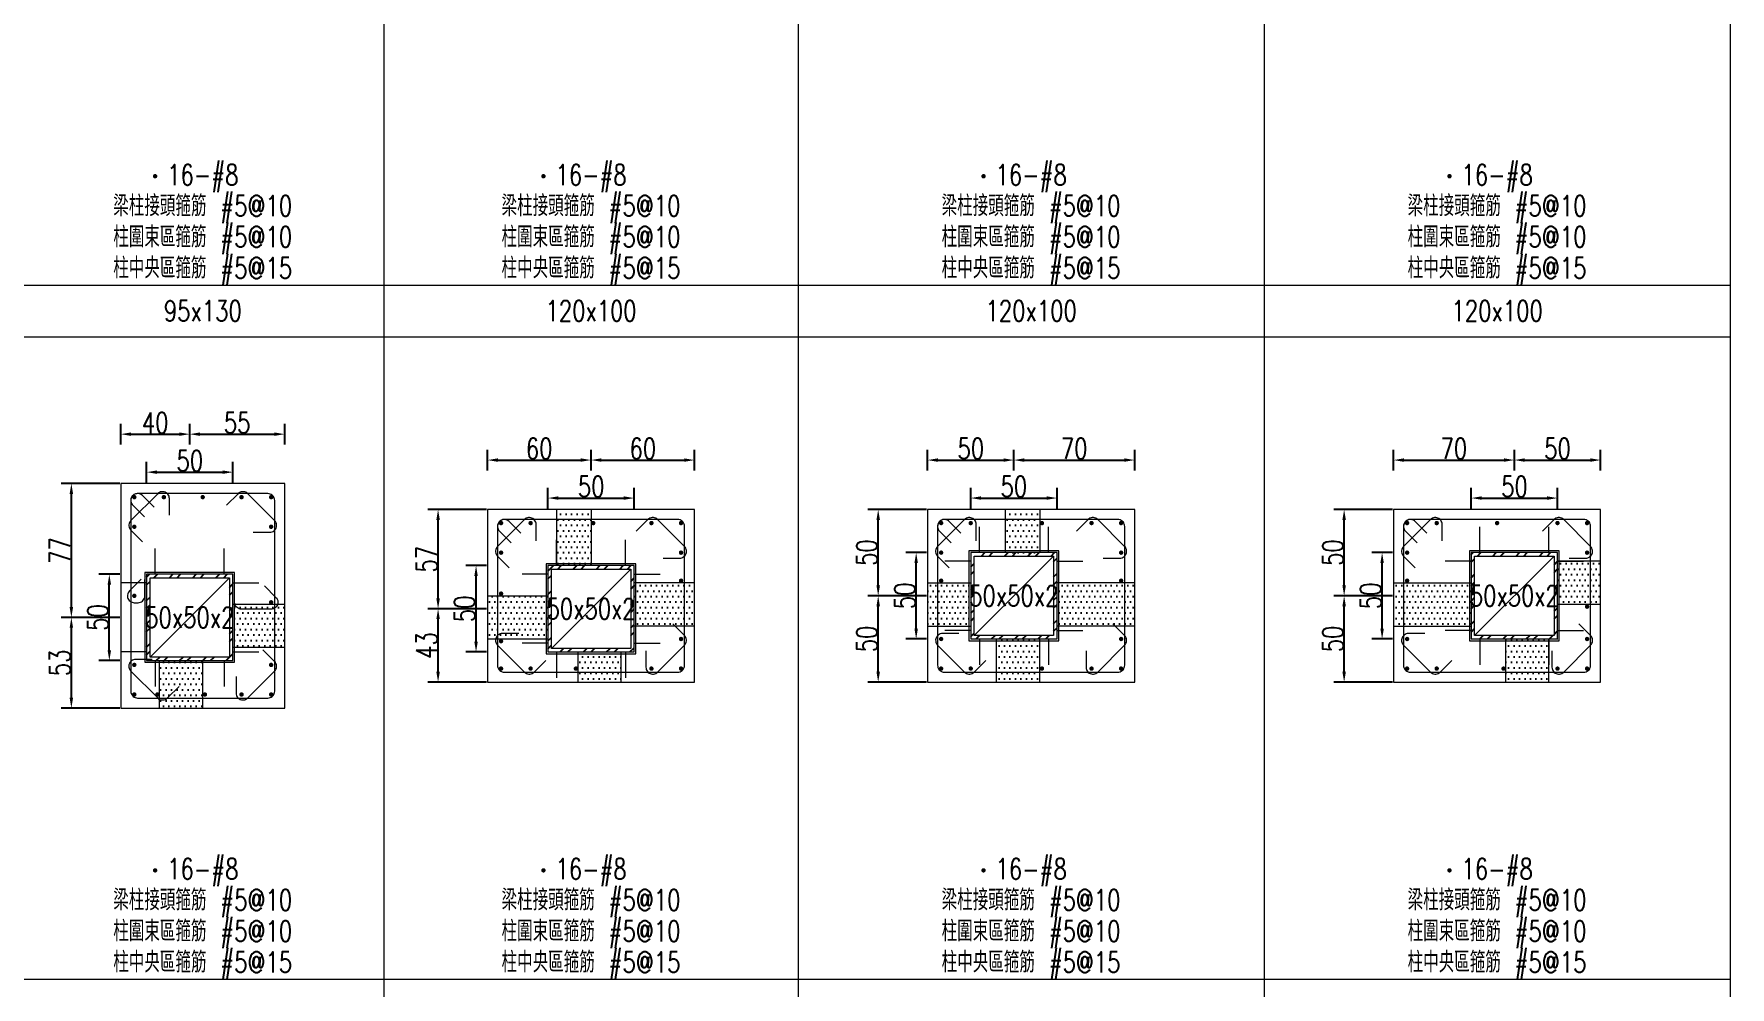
# Model space of a CAD drawing. Header units: millimetres. Extents: x 0 to 3905, y 0 to 8880.
# Drawn here: x 2922 to 3905, y 4447 to 4999 of the extents above; entities that cross this region are included whole.
import ezdxf
from ezdxf.enums import TextEntityAlignment as Align

# ---------------------------------------------------------------- set-up
doc = ezdxf.new("R2010")
doc.units = ezdxf.units.MM
doc.layers.get('DEFPOINTS').update_dxf_attribs({"color": 3})
for name, color, linetype in [('Hatch線', 6, 'Continuous'), ('TC-鋼粱', 132, 'Continuous'), ('主筋斷面', 2, 'Continuous'), ('文字-主筋根數', 7, 'Continuous'), ('文字-剪力筋 中央區', 7, 'Continuous'), ('文字-剪力筋-BC', 7, 'Continuous'), ('文字-剪力筋-圍束區', 7, 'Continuous'), ('文字-斷面尺寸', 7, 'Continuous'), ('文字-輔助字', 7, 'Continuous'), ('柱斷面線', 4, 'Continuous'), ('標註字', 4, 'Continuous'), ('箍筋線', 1, 'Continuous'), ('網格線', 7, 'Continuous'), ('鋼柱', 11, 'Continuous')]:
    doc.layers.add(name, color=color, linetype=linetype)
doc.styles.add('note', font='txt.shx', dxfattribs={"width": 0.75, "height": 12})
doc.styles.add('txt', font='txt.shx', dxfattribs={"height": 0.2, "bigfont": 'chineset.shx'})
doc.dimstyles.new('RCAD_DIM', dxfattribs={"dimtxt": 12, "dimasz": 6, "dimexe": 6, "dimexo": 0.625, "dimtad": 1, "dimdec": 0, "dimdsep": 46, "dimtxsty": 'note', "dimcen": 2.5, "dimclrd": 256, "dimclre": 256, "dimclrt": 256, "dimadec": 0, "dimazin": 0, "dimtfac": 1, "dimtmove": 0, "dimatfit": 3, "dimfxl": 0, "dimtolj": 1, "dimarcsym": 0})

# ---------------------------------------------------------------- blocks, each defined once
blk = doc.blocks.new('*D1668')
at = {"layer": 'DEFPOINTS', "color": 0}
for p in [(2987.5, 4739), (3037.5, 4745.62), (3037.5, 4739)]:
    blk.add_point(p, dxfattribs=at)
at = {"layer": '標註字', "lineweight": -2}
for p, q in [((2987.5, 4739.62), (2987.5, 4751.62)), ((3037.5, 4739.62), (3037.5, 4751.62)), ((2993.5, 4745.62), (3031.5, 4745.62))]:
    blk.add_line(p, q, dxfattribs=at)
at = {"layer": '標註字'}
for points in [[(2993.5, 4746.62), (2993.5, 4744.62), (2987.5, 4745.62)], [(3031.5, 4744.62), (3031.5, 4746.62), (3037.5, 4745.62)]]:
    blk.add_solid(points, dxfattribs=at)
at = {"layer": '標註字', "insert": (3012.5, 4752.25), "char_height": 12, "attachment_point": 5, "style": 'note'}
blk.add_mtext('\\A1;50', dxfattribs=at)
blk = doc.blocks.new('*D1669')
at = {"layer": 'DEFPOINTS', "color": 0}
for p in [(2965.88, 4686.5), (2972.5, 4686.5), (2972.5, 4636.5)]:
    blk.add_point(p, dxfattribs=at)
at = {"layer": '標註字', "lineweight": -2}
for p, q in [((2971.88, 4686.5), (2959.88, 4686.5)), ((2965.88, 4642.5), (2965.88, 4680.5)), ((2971.88, 4636.5), (2959.88, 4636.5))]:
    blk.add_line(p, q, dxfattribs=at)
at = {"layer": '標註字'}
for points in [[(2966.88, 4680.5), (2964.88, 4680.5), (2965.88, 4686.5)], [(2964.88, 4642.5), (2966.88, 4642.5), (2965.88, 4636.5)]]:
    blk.add_solid(points, dxfattribs=at)
at = {"layer": '標註字', "insert": (2959.25, 4661.5), "char_height": 12, "attachment_point": 5, "rotation": 90, "style": 'note'}
blk.add_mtext('\\A1;50', dxfattribs=at)
blk = doc.blocks.new('*D1670')
at = {"layer": 'DEFPOINTS', "color": 0}
for p in [(3012.5, 4767.62), (2972.5, 4761), (3012.5, 4761)]:
    blk.add_point(p, dxfattribs=at)
at = {"layer": '標註字', "lineweight": -2}
for p, q in [((2972.5, 4761.62), (2972.5, 4773.62)), ((2978.5, 4767.62), (3006.5, 4767.62)), ((3012.5, 4761.62), (3012.5, 4773.62))]:
    blk.add_line(p, q, dxfattribs=at)
at = {"layer": '標註字'}
for points in [[(2978.5, 4768.62), (2978.5, 4766.62), (2972.5, 4767.62)], [(3006.5, 4766.62), (3006.5, 4768.62), (3012.5, 4767.62)]]:
    blk.add_solid(points, dxfattribs=at)
at = {"layer": '標註字', "insert": (2992.5, 4774.25), "char_height": 12, "attachment_point": 5, "style": 'note'}
blk.add_mtext('\\A1;40', dxfattribs=at)
blk = doc.blocks.new('*D1671')
at = {"layer": 'DEFPOINTS', "color": 0}
for p in [(3067.5, 4767.62), (3012.5, 4761), (3067.5, 4761)]:
    blk.add_point(p, dxfattribs=at)
at = {"layer": '標註字', "lineweight": -2}
for p, q in [((3012.5, 4761.62), (3012.5, 4773.62)), ((3018.5, 4767.62), (3061.5, 4767.62)), ((3067.5, 4761.62), (3067.5, 4773.62))]:
    blk.add_line(p, q, dxfattribs=at)
at = {"layer": '標註字'}
for points in [[(3018.5, 4768.62), (3018.5, 4766.62), (3012.5, 4767.62)], [(3061.5, 4766.62), (3061.5, 4768.62), (3067.5, 4767.62)]]:
    blk.add_solid(points, dxfattribs=at)
at = {"layer": '標註字', "insert": (3040, 4774.25), "char_height": 12, "attachment_point": 5, "style": 'note'}
blk.add_mtext('\\A1;55', dxfattribs=at)
blk = doc.blocks.new('*D1672')
at = {"layer": 'DEFPOINTS', "color": 0}
for p in [(2943.88, 4661.5), (2972.5, 4661.5), (2972.5, 4609)]:
    blk.add_point(p, dxfattribs=at)
at = {"layer": '標註字', "lineweight": -2}
for p, q in [((2971.88, 4661.5), (2937.88, 4661.5)), ((2943.88, 4615), (2943.88, 4655.5)), ((2971.88, 4609), (2937.88, 4609))]:
    blk.add_line(p, q, dxfattribs=at)
at = {"layer": '標註字'}
for points in [[(2944.88, 4655.5), (2942.88, 4655.5), (2943.88, 4661.5)], [(2942.88, 4615), (2944.88, 4615), (2943.88, 4609)]]:
    blk.add_solid(points, dxfattribs=at)
at = {"layer": '標註字', "insert": (2937.25, 4635.25), "char_height": 12, "attachment_point": 5, "rotation": 90, "style": 'note'}
blk.add_mtext('\\A1;53', dxfattribs=at)
blk = doc.blocks.new('*D1673')
at = {"layer": 'DEFPOINTS', "color": 0}
for p in [(2943.88, 4739), (2972.5, 4739), (2972.5, 4661.5)]:
    blk.add_point(p, dxfattribs=at)
at = {"layer": '標註字', "lineweight": -2}
for p, q in [((2971.88, 4739), (2937.88, 4739)), ((2943.88, 4667.5), (2943.88, 4733)), ((2971.88, 4661.5), (2937.88, 4661.5))]:
    blk.add_line(p, q, dxfattribs=at)
at = {"layer": '標註字'}
for points in [[(2944.88, 4733), (2942.88, 4733), (2943.88, 4739)], [(2942.88, 4667.5), (2944.88, 4667.5), (2943.88, 4661.5)]]:
    blk.add_solid(points, dxfattribs=at)
at = {"layer": '標註字', "insert": (2937.25, 4700.25), "char_height": 12, "attachment_point": 5, "rotation": 90, "style": 'note'}
blk.add_mtext('\\A1;77', dxfattribs=at)
blk = doc.blocks.new('Circle_Filled')
at = {"const_width": 0.5}
blk.add_lwpolyline([(-0.25, 0, 1), (0.25, 0, 1)], format="xyb", close=True, dxfattribs=at)
blk = doc.blocks.new('*D1800')
at = {"layer": 'DEFPOINTS', "color": 0}
for p in [(3270, 4730.62), (3220, 4724), (3270, 4724)]:
    blk.add_point(p, dxfattribs=at)
at = {"layer": '標註字', "lineweight": -2}
for p, q in [((3220, 4724.62), (3220, 4736.62)), ((3226, 4730.62), (3264, 4730.62)), ((3270, 4724.62), (3270, 4736.62))]:
    blk.add_line(p, q, dxfattribs=at)
at = {"layer": '標註字'}
for points in [[(3226, 4731.62), (3226, 4729.62), (3220, 4730.62)], [(3264, 4729.62), (3264, 4731.62), (3270, 4730.62)]]:
    blk.add_solid(points, dxfattribs=at)
at = {"layer": '標註字', "insert": (3245, 4737.25), "char_height": 12, "attachment_point": 5, "style": 'note'}
blk.add_mtext('\\A1;50', dxfattribs=at)
blk = doc.blocks.new('*D1801')
at = {"layer": 'DEFPOINTS', "color": 0}
for p in [(3178.38, 4691.5), (3185, 4691.5), (3185, 4641.5)]:
    blk.add_point(p, dxfattribs=at)
at = {"layer": '標註字', "lineweight": -2}
for p, q in [((3184.38, 4691.5), (3172.38, 4691.5)), ((3178.38, 4647.5), (3178.38, 4685.5)), ((3184.38, 4641.5), (3172.38, 4641.5))]:
    blk.add_line(p, q, dxfattribs=at)
at = {"layer": '標註字'}
for points in [[(3179.38, 4685.5), (3177.38, 4685.5), (3178.38, 4691.5)], [(3177.38, 4647.5), (3179.38, 4647.5), (3178.38, 4641.5)]]:
    blk.add_solid(points, dxfattribs=at)
at = {"layer": '標註字', "insert": (3171.75, 4666.5), "char_height": 12, "attachment_point": 5, "rotation": 90, "style": 'note'}
blk.add_mtext('\\A1;50', dxfattribs=at)
blk = doc.blocks.new('*D1802')
at = {"layer": 'DEFPOINTS', "color": 0}
for p in [(3245, 4752.62), (3185, 4746), (3245, 4746)]:
    blk.add_point(p, dxfattribs=at)
at = {"layer": '標註字', "lineweight": -2}
for p, q in [((3185, 4746.62), (3185, 4758.62)), ((3245, 4746.62), (3245, 4758.62)), ((3191, 4752.62), (3239, 4752.62))]:
    blk.add_line(p, q, dxfattribs=at)
at = {"layer": '標註字'}
for points in [[(3191, 4753.62), (3191, 4751.62), (3185, 4752.62)], [(3239, 4751.62), (3239, 4753.62), (3245, 4752.62)]]:
    blk.add_solid(points, dxfattribs=at)
at = {"layer": '標註字', "insert": (3215, 4759.25), "char_height": 12, "attachment_point": 5, "style": 'note'}
blk.add_mtext('\\A1;60', dxfattribs=at)
blk = doc.blocks.new('*D1803')
at = {"layer": 'DEFPOINTS', "color": 0}
for p in [(3305, 4752.62), (3245, 4746), (3305, 4746)]:
    blk.add_point(p, dxfattribs=at)
at = {"layer": '標註字', "lineweight": -2}
for p, q in [((3245, 4746.62), (3245, 4758.62)), ((3305, 4746.62), (3305, 4758.62)), ((3251, 4752.62), (3299, 4752.62))]:
    blk.add_line(p, q, dxfattribs=at)
at = {"layer": '標註字'}
for points in [[(3251, 4753.62), (3251, 4751.62), (3245, 4752.62)], [(3299, 4751.62), (3299, 4753.62), (3305, 4752.62)]]:
    blk.add_solid(points, dxfattribs=at)
at = {"layer": '標註字', "insert": (3275, 4759.25), "char_height": 12, "attachment_point": 5, "style": 'note'}
blk.add_mtext('\\A1;60', dxfattribs=at)
blk = doc.blocks.new('*D1804')
at = {"layer": 'DEFPOINTS', "color": 0}
for p in [(3156.38, 4666.5), (3185, 4666.5), (3185, 4624)]:
    blk.add_point(p, dxfattribs=at)
at = {"layer": '標註字', "lineweight": -2}
for p, q in [((3184.38, 4666.5), (3150.38, 4666.5)), ((3156.38, 4630), (3156.38, 4660.5)), ((3184.38, 4624), (3150.38, 4624))]:
    blk.add_line(p, q, dxfattribs=at)
at = {"layer": '標註字'}
for points in [[(3157.38, 4660.5), (3155.38, 4660.5), (3156.38, 4666.5)], [(3155.38, 4630), (3157.38, 4630), (3156.38, 4624)]]:
    blk.add_solid(points, dxfattribs=at)
at = {"layer": '標註字', "insert": (3149.75, 4645.25), "char_height": 12, "attachment_point": 5, "rotation": 90, "style": 'note'}
blk.add_mtext('\\A1;43', dxfattribs=at)
blk = doc.blocks.new('*D1805')
at = {"layer": 'DEFPOINTS', "color": 0}
for p in [(3156.38, 4724), (3185, 4724), (3185, 4666.5)]:
    blk.add_point(p, dxfattribs=at)
at = {"layer": '標註字', "lineweight": -2}
for p, q in [((3184.38, 4724), (3150.38, 4724)), ((3156.38, 4672.5), (3156.38, 4718)), ((3184.38, 4666.5), (3150.38, 4666.5))]:
    blk.add_line(p, q, dxfattribs=at)
at = {"layer": '標註字'}
for points in [[(3157.38, 4718), (3155.38, 4718), (3156.38, 4724)], [(3155.38, 4672.5), (3157.38, 4672.5), (3156.38, 4666.5)]]:
    blk.add_solid(points, dxfattribs=at)
at = {"layer": '標註字', "insert": (3149.75, 4695.25), "char_height": 12, "attachment_point": 5, "rotation": 90, "style": 'note'}
blk.add_mtext('\\A1;57', dxfattribs=at)
blk = doc.blocks.new('*D1932')
at = {"layer": 'DEFPOINTS', "color": 0}
for p in [(3515, 4730.62), (3465, 4724), (3515, 4724)]:
    blk.add_point(p, dxfattribs=at)
at = {"layer": '標註字', "lineweight": -2}
for p, q in [((3465, 4724.62), (3465, 4736.62)), ((3471, 4730.62), (3509, 4730.62)), ((3515, 4724.62), (3515, 4736.62))]:
    blk.add_line(p, q, dxfattribs=at)
at = {"layer": '標註字'}
for points in [[(3471, 4731.62), (3471, 4729.62), (3465, 4730.62)], [(3509, 4729.62), (3509, 4731.62), (3515, 4730.62)]]:
    blk.add_solid(points, dxfattribs=at)
at = {"layer": '標註字', "insert": (3490, 4737.25), "char_height": 12, "attachment_point": 5, "style": 'note'}
blk.add_mtext('\\A1;50', dxfattribs=at)
blk = doc.blocks.new('*D1933')
at = {"layer": 'DEFPOINTS', "color": 0}
for p in [(3433.38, 4699), (3440, 4699), (3440, 4649)]:
    blk.add_point(p, dxfattribs=at)
at = {"layer": '標註字', "lineweight": -2}
for p, q in [((3439.38, 4699), (3427.38, 4699)), ((3433.38, 4655), (3433.38, 4693)), ((3439.38, 4649), (3427.38, 4649))]:
    blk.add_line(p, q, dxfattribs=at)
at = {"layer": '標註字'}
for points in [[(3434.38, 4693), (3432.38, 4693), (3433.38, 4699)], [(3432.38, 4655), (3434.38, 4655), (3433.38, 4649)]]:
    blk.add_solid(points, dxfattribs=at)
at = {"layer": '標註字', "insert": (3426.75, 4674), "char_height": 12, "attachment_point": 5, "rotation": 90, "style": 'note'}
blk.add_mtext('\\A1;50', dxfattribs=at)
blk = doc.blocks.new('*D1934')
at = {"layer": 'DEFPOINTS', "color": 0}
for p in [(3490, 4752.62), (3440, 4746), (3490, 4746)]:
    blk.add_point(p, dxfattribs=at)
at = {"layer": '標註字', "lineweight": -2}
for p, q in [((3440, 4746.62), (3440, 4758.62)), ((3490, 4746.62), (3490, 4758.62)), ((3446, 4752.62), (3484, 4752.62))]:
    blk.add_line(p, q, dxfattribs=at)
at = {"layer": '標註字'}
for points in [[(3446, 4753.62), (3446, 4751.62), (3440, 4752.62)], [(3484, 4751.62), (3484, 4753.62), (3490, 4752.62)]]:
    blk.add_solid(points, dxfattribs=at)
at = {"layer": '標註字', "insert": (3465, 4759.25), "char_height": 12, "attachment_point": 5, "style": 'note'}
blk.add_mtext('\\A1;50', dxfattribs=at)
blk = doc.blocks.new('*D1935')
at = {"layer": 'DEFPOINTS', "color": 0}
for p in [(3560, 4752.62), (3490, 4746), (3560, 4746)]:
    blk.add_point(p, dxfattribs=at)
at = {"layer": '標註字', "lineweight": -2}
for p, q in [((3490, 4746.62), (3490, 4758.62)), ((3560, 4746.62), (3560, 4758.62)), ((3496, 4752.62), (3554, 4752.62))]:
    blk.add_line(p, q, dxfattribs=at)
at = {"layer": '標註字'}
for points in [[(3496, 4753.62), (3496, 4751.62), (3490, 4752.62)], [(3554, 4751.62), (3554, 4753.62), (3560, 4752.62)]]:
    blk.add_solid(points, dxfattribs=at)
at = {"layer": '標註字', "insert": (3525, 4759.25), "char_height": 12, "attachment_point": 5, "style": 'note'}
blk.add_mtext('\\A1;70', dxfattribs=at)
blk = doc.blocks.new('*D1936')
at = {"layer": 'DEFPOINTS', "color": 0}
for p in [(3411.38, 4674), (3440, 4674), (3440, 4624)]:
    blk.add_point(p, dxfattribs=at)
at = {"layer": '標註字', "lineweight": -2}
for p, q in [((3439.38, 4674), (3405.38, 4674)), ((3411.38, 4630), (3411.38, 4668)), ((3439.38, 4624), (3405.38, 4624))]:
    blk.add_line(p, q, dxfattribs=at)
at = {"layer": '標註字'}
for points in [[(3412.38, 4668), (3410.38, 4668), (3411.38, 4674)], [(3410.38, 4630), (3412.38, 4630), (3411.38, 4624)]]:
    blk.add_solid(points, dxfattribs=at)
at = {"layer": '標註字', "insert": (3404.75, 4649), "char_height": 12, "attachment_point": 5, "rotation": 90, "style": 'note'}
blk.add_mtext('\\A1;50', dxfattribs=at)
blk = doc.blocks.new('*D1937')
at = {"layer": 'DEFPOINTS', "color": 0}
for p in [(3411.38, 4724), (3440, 4724), (3440, 4674)]:
    blk.add_point(p, dxfattribs=at)
at = {"layer": '標註字', "lineweight": -2}
for p, q in [((3439.38, 4724), (3405.38, 4724)), ((3411.38, 4680), (3411.38, 4718)), ((3439.38, 4674), (3405.38, 4674))]:
    blk.add_line(p, q, dxfattribs=at)
at = {"layer": '標註字'}
for points in [[(3412.38, 4718), (3410.38, 4718), (3411.38, 4724)], [(3410.38, 4680), (3412.38, 4680), (3411.38, 4674)]]:
    blk.add_solid(points, dxfattribs=at)
at = {"layer": '標註字', "insert": (3404.75, 4699), "char_height": 12, "attachment_point": 5, "rotation": 90, "style": 'note'}
blk.add_mtext('\\A1;50', dxfattribs=at)
blk = doc.blocks.new('*D2064')
at = {"layer": 'DEFPOINTS', "color": 0}
for p in [(3805, 4730.62), (3755, 4724), (3805, 4724)]:
    blk.add_point(p, dxfattribs=at)
at = {"layer": '標註字', "lineweight": -2}
for p, q in [((3755, 4724.62), (3755, 4736.62)), ((3761, 4730.62), (3799, 4730.62)), ((3805, 4724.62), (3805, 4736.62))]:
    blk.add_line(p, q, dxfattribs=at)
at = {"layer": '標註字'}
for points in [[(3761, 4731.62), (3761, 4729.62), (3755, 4730.62)], [(3799, 4729.62), (3799, 4731.62), (3805, 4730.62)]]:
    blk.add_solid(points, dxfattribs=at)
at = {"layer": '標註字', "insert": (3780, 4737.25), "char_height": 12, "attachment_point": 5, "style": 'note'}
blk.add_mtext('\\A1;50', dxfattribs=at)
blk = doc.blocks.new('*D2065')
at = {"layer": 'DEFPOINTS', "color": 0}
for p in [(3703.375, 4699), (3710, 4699), (3710, 4649)]:
    blk.add_point(p, dxfattribs=at)
at = {"layer": '標註字', "lineweight": -2}
for p, q in [((3709.375, 4699), (3697.375, 4699)), ((3703.375, 4655), (3703.375, 4693)), ((3709.375, 4649), (3697.375, 4649))]:
    blk.add_line(p, q, dxfattribs=at)
at = {"layer": '標註字'}
for points in [[(3704.375, 4693), (3702.375, 4693), (3703.375, 4699)], [(3702.375, 4655), (3704.375, 4655), (3703.375, 4649)]]:
    blk.add_solid(points, dxfattribs=at)
at = {"layer": '標註字', "insert": (3696.75, 4674), "char_height": 12, "attachment_point": 5, "rotation": 90, "style": 'note'}
blk.add_mtext('\\A1;50', dxfattribs=at)
blk = doc.blocks.new('*D2066')
at = {"layer": 'DEFPOINTS', "color": 0}
for p in [(3780, 4752.62), (3710, 4746), (3780, 4746)]:
    blk.add_point(p, dxfattribs=at)
at = {"layer": '標註字', "lineweight": -2}
for p, q in [((3710, 4746.62), (3710, 4758.62)), ((3780, 4746.62), (3780, 4758.62)), ((3716, 4752.62), (3774, 4752.62))]:
    blk.add_line(p, q, dxfattribs=at)
at = {"layer": '標註字'}
for points in [[(3716, 4753.62), (3716, 4751.62), (3710, 4752.62)], [(3774, 4751.62), (3774, 4753.62), (3780, 4752.62)]]:
    blk.add_solid(points, dxfattribs=at)
at = {"layer": '標註字', "insert": (3745, 4759.25), "char_height": 12, "attachment_point": 5, "style": 'note'}
blk.add_mtext('\\A1;70', dxfattribs=at)
blk = doc.blocks.new('*D2067')
at = {"layer": 'DEFPOINTS', "color": 0}
for p in [(3830, 4752.62), (3780, 4746), (3830, 4746)]:
    blk.add_point(p, dxfattribs=at)
at = {"layer": '標註字', "lineweight": -2}
for p, q in [((3780, 4746.62), (3780, 4758.62)), ((3830, 4746.62), (3830, 4758.62)), ((3786, 4752.62), (3824, 4752.62))]:
    blk.add_line(p, q, dxfattribs=at)
at = {"layer": '標註字'}
for points in [[(3786, 4753.62), (3786, 4751.62), (3780, 4752.62)], [(3824, 4751.62), (3824, 4753.62), (3830, 4752.62)]]:
    blk.add_solid(points, dxfattribs=at)
at = {"layer": '標註字', "insert": (3805, 4759.25), "char_height": 12, "attachment_point": 5, "style": 'note'}
blk.add_mtext('\\A1;50', dxfattribs=at)
blk = doc.blocks.new('*D2068')
at = {"layer": 'DEFPOINTS', "color": 0}
for p in [(3681.38, 4674), (3710, 4674), (3710, 4624)]:
    blk.add_point(p, dxfattribs=at)
at = {"layer": '標註字', "lineweight": -2}
for p, q in [((3709.38, 4674), (3675.38, 4674)), ((3681.38, 4630), (3681.38, 4668)), ((3709.38, 4624), (3675.38, 4624))]:
    blk.add_line(p, q, dxfattribs=at)
at = {"layer": '標註字'}
for points in [[(3682.38, 4668), (3680.38, 4668), (3681.38, 4674)], [(3680.38, 4630), (3682.38, 4630), (3681.38, 4624)]]:
    blk.add_solid(points, dxfattribs=at)
at = {"layer": '標註字', "insert": (3674.75, 4649), "char_height": 12, "attachment_point": 5, "rotation": 90, "style": 'note'}
blk.add_mtext('\\A1;50', dxfattribs=at)
blk = doc.blocks.new('*D2069')
at = {"layer": 'DEFPOINTS', "color": 0}
for p in [(3681.38, 4724), (3710, 4724), (3710, 4674)]:
    blk.add_point(p, dxfattribs=at)
at = {"layer": '標註字', "lineweight": -2}
for p, q in [((3709.38, 4724), (3675.38, 4724)), ((3681.38, 4680), (3681.38, 4718)), ((3709.38, 4674), (3675.38, 4674))]:
    blk.add_line(p, q, dxfattribs=at)
at = {"layer": '標註字'}
for points in [[(3682.38, 4718), (3680.38, 4718), (3681.38, 4724)], [(3680.38, 4680), (3682.38, 4680), (3681.38, 4674)]]:
    blk.add_solid(points, dxfattribs=at)
at = {"layer": '標註字', "insert": (3674.75, 4699), "char_height": 12, "attachment_point": 5, "rotation": 90, "style": 'note'}
blk.add_mtext('\\A1;50', dxfattribs=at)

msp = doc.modelspace()

# ---------------------------------------------------------------- hatches: boundary and pattern name
at = {"layer": 'Hatch線'}
h = msp.add_hatch(dxfattribs=at)
h.set_pattern_fill('ANSI32', color=256, style=0)
h.paths.add_polyline_path([(3465, 4649), (3515, 4649), (3515, 4699), (3465, 4699)], flags=17)
h.paths.add_polyline_path([(3467, 4651), (3467, 4697), (3513, 4697), (3513, 4651)])
h = msp.add_hatch(dxfattribs=at)
h.set_pattern_fill('ANSI32', color=256, style=0)
h.paths.add_polyline_path([(3755, 4649), (3805, 4649), (3805, 4699), (3755, 4699)], flags=17)
h.paths.add_polyline_path([(3757, 4651), (3757, 4697), (3803, 4697), (3803, 4651)])
h = msp.add_hatch(dxfattribs=at)
h.set_pattern_fill('ANSI32', color=256, style=0)
h.paths.add_polyline_path([(3220, 4641.5), (3270, 4641.5), (3270, 4691.5), (3220, 4691.5)], flags=17)
h.paths.add_polyline_path([(3222, 4643.5), (3222, 4689.5), (3268, 4689.5), (3268, 4643.5)])
h = msp.add_hatch(dxfattribs=at)
h.set_pattern_fill('ANSI32', color=256, style=0)
h.paths.add_polyline_path([(2987.5, 4636.5), (3037.5, 4636.5), (3037.5, 4686.5), (2987.5, 4686.5)], flags=17)
h.paths.add_polyline_path([(2989.5, 4638.5), (2989.5, 4684.5), (3035.5, 4684.5), (3035.5, 4638.5)])
at = {"layer": 'TC-鋼粱'}
h = msp.add_hatch(dxfattribs=at)
h.set_pattern_fill('DOTS', color=256, scale=2, style=0)
h.paths.add_polyline_path([(3245, 4724), (3225, 4724), (3225, 4691.5), (3245, 4691.5)], flags=17)
h = msp.add_hatch(dxfattribs=at)
h.set_pattern_fill('DOTS', color=256, scale=2, style=0)
h.paths.add_polyline_path([(3505, 4724), (3485, 4724), (3485, 4699), (3505, 4699)], flags=17)
h = msp.add_hatch(dxfattribs=at)
h.set_pattern_fill('DOTS', color=256, scale=2, style=0)
h.paths.add_polyline_path([(3830, 4669), (3830, 4694), (3805, 4694), (3805, 4669)], flags=17)
h = msp.add_hatch(dxfattribs=at)
h.set_pattern_fill('DOTS', color=256, scale=2, style=0)
h.paths.add_polyline_path([(3305, 4656.5), (3305, 4681.5), (3270, 4681.5), (3270, 4656.5)], flags=17)
h = msp.add_hatch(dxfattribs=at)
h.set_pattern_fill('DOTS', color=256, scale=2, style=0)
h.paths.add_polyline_path([(3440, 4681.5), (3440, 4656.5), (3465, 4656.5), (3465, 4681.5)], flags=17)
h = msp.add_hatch(dxfattribs=at)
h.set_pattern_fill('DOTS', color=256, scale=2, style=0)
h.paths.add_polyline_path([(3560, 4656.5), (3560, 4681.5), (3515, 4681.5), (3515, 4656.5)], flags=17)
h = msp.add_hatch(dxfattribs=at)
h.set_pattern_fill('DOTS', color=256, scale=2, style=0)
h.paths.add_polyline_path([(3710, 4681.5), (3710, 4656.5), (3755, 4656.5), (3755, 4681.5)], flags=17)
h = msp.add_hatch(dxfattribs=at)
h.set_pattern_fill('DOTS', color=256, scale=2, style=0)
h.paths.add_polyline_path([(3067.5, 4644), (3067.5, 4669), (3037.5, 4669), (3037.5, 4644)], flags=17)
h = msp.add_hatch(dxfattribs=at)
h.set_pattern_fill('DOTS', color=256, scale=2, style=0)
h.paths.add_polyline_path([(3185, 4674), (3185, 4649), (3220, 4649), (3220, 4674)], flags=17)
h = msp.add_hatch(dxfattribs=at)
h.set_pattern_fill('DOTS', color=256, scale=2, style=0)
h.paths.add_polyline_path([(3480, 4624), (3505, 4624), (3505, 4649), (3480, 4649)], flags=17)
h = msp.add_hatch(dxfattribs=at)
h.set_pattern_fill('DOTS', color=256, scale=2, style=0)
h.paths.add_polyline_path([(3775, 4624), (3800, 4624), (3800, 4649), (3775, 4649)], flags=17)
h = msp.add_hatch(dxfattribs=at)
h.set_pattern_fill('DOTS', color=256, scale=2, style=0)
h.paths.add_polyline_path([(3237.48, 4624), (3262.48, 4624), (3262.48, 4641.5), (3237.48, 4641.5)], flags=17)
h = msp.add_hatch(dxfattribs=at)
h.set_pattern_fill('DOTS', color=256, scale=2, style=0)
h.paths.add_polyline_path([(2995, 4609), (3020, 4609), (3020, 4636.5), (2995, 4636.5)], flags=17)

# ---------------------------------------------------------------- linework, layer by layer
at = {"layer": 'DEFPOINTS', "lineweight": 5}
for points in [[(3470, 4699), (3470, 4714)], [(3510, 4699), (3510, 4714)], [(3760, 4699), (3760, 4714)], [(3800, 4699), (3800, 4714)], [(2992.5, 4686.5), (2992.5, 4701.5)], [(3032.5, 4686.5), (3032.5, 4701.5)], [(3225, 4691.5), (3225, 4706.5)], [(3265, 4691.5), (3265, 4706.5)], [(3465, 4648), (3516, 4648), (3516, 4700), (3464, 4700), (3464, 4648), (3465, 4648)], [(3755, 4648), (3806, 4648), (3806, 4700), (3754, 4700), (3754, 4648), (3755, 4648)], [(3220, 4640.5), (3271, 4640.5), (3271, 4692.5), (3219, 4692.5), (3219, 4640.5), (3220, 4640.5)], [(3222, 4643.5), (3268, 4689.5)], [(3465, 4694), (3450, 4694)], [(3467, 4651), (3513, 4697)], [(3515, 4694), (3530, 4694)], [(3755, 4694), (3740, 4694)], [(3757, 4651), (3803, 4697)], [(3805, 4694), (3820, 4694)], [(2987.5, 4681.5), (2972.5, 4681.5)], [(2987.5, 4635.5), (3038.5, 4635.5), (3038.5, 4687.5), (2986.5, 4687.5), (2986.5, 4635.5), (2987.5, 4635.5)], [(2989.5, 4638.5), (3035.5, 4684.5)], [(3037.5, 4681.5), (3052.5, 4681.5)], [(3220, 4686.5), (3205, 4686.5)], [(3270, 4686.5), (3285, 4686.5)], [(3465, 4654), (3450, 4654)], [(3470, 4649), (3470, 4634)], [(3510, 4649), (3510, 4634)], [(3515, 4654), (3530, 4654)], [(3755, 4654), (3740, 4654)], [(3760, 4649), (3760, 4634)], [(3800, 4649), (3800, 4634)], [(3805, 4654), (3820, 4654)], [(2987.5, 4641.5), (2972.5, 4641.5)], [(3037.5, 4641.5), (3052.5, 4641.5)], [(3220, 4646.5), (3205, 4646.5)], [(3225, 4641.5), (3225, 4626.5)], [(3265, 4641.5), (3265, 4626.5)], [(3270, 4646.5), (3285, 4646.5)], [(2992.5, 4636.5), (2992.5, 4621.5)], [(3032.5, 4636.5), (3032.5, 4621.5)]]:
    msp.add_lwpolyline(points, dxfattribs=at)
at = {"layer": 'TC-鋼粱', "lineweight": 5}
for points in [[(3225, 4724), (3225, 4691.5)], [(3245, 4724), (3245, 4691.5)], [(3485, 4724), (3485, 4699)], [(3505, 4724), (3505, 4699)], [(3830, 4694), (3805, 4694)], [(3305, 4681.5), (3270, 4681.5)], [(3440, 4681.5), (3465, 4681.5)], [(3560, 4681.5), (3515, 4681.5)], [(3710, 4681.5), (3755, 4681.5)], [(3067.5, 4669), (3037.5, 4669)], [(3185, 4674), (3220, 4674)], [(3830, 4669), (3805, 4669)], [(3185, 4649), (3220, 4649)], [(3305, 4656.5), (3270, 4656.5)], [(3440, 4656.5), (3465, 4656.5)], [(3480, 4624), (3480, 4649)], [(3505, 4624), (3505, 4649)], [(3560, 4656.5), (3515, 4656.5)], [(3710, 4656.5), (3755, 4656.5)], [(3775, 4624), (3775, 4649)], [(3800, 4624), (3800, 4649)], [(3067.5, 4644), (3037.5, 4644)], [(3237.48, 4624), (3237.48, 4641.5)], [(3262.48, 4624), (3262.48, 4641.5)], [(2995, 4609), (2995, 4636.5)], [(3020, 4609), (3020, 4636.5)]]:
    msp.add_lwpolyline(points, dxfattribs=at)
at = {"layer": '柱斷面線', "lineweight": 5}
for points in [[(2972.5, 4609), (3067.5, 4609), (3067.5, 4739), (2972.5, 4739), (2972.5, 4609)], [(3185, 4624), (3305, 4624), (3305, 4724), (3185, 4724), (3185, 4624)], [(3440, 4624), (3560, 4624), (3560, 4724), (3440, 4724), (3440, 4624)], [(3710, 4624), (3830, 4624), (3830, 4724), (3710, 4724), (3710, 4624)]]:
    msp.add_lwpolyline(points, dxfattribs=at)
at = {"layer": '箍筋線', "lineweight": 5}
for points in [[(3000.69, 4720.81), (3000.69, 4730.35), (3000.63, 4731.02), (3000.46, 4731.66), (3000.19, 4732.27), (2999.82, 4732.83), (2999.36, 4733.32), (2998.83, 4733.72), (2998.23, 4734.02), (2997.6, 4734.23), (2996.93, 4734.32), (2996.27, 4734.3), (2995.61, 4734.17), (2994.99, 4733.93), (2994.41, 4733.59), (2993.9, 4733.16), (2978.34, 4717.6), (2977.89, 4717.07), (2977.55, 4716.47), (2977.31, 4715.82), (2977.19, 4715.13), (2977.19, 4714.44), (2977.31, 4713.76), (2977.55, 4713.11), (2977.89, 4712.51), (2978.34, 4711.98), (2985.08, 4705.23)], [(2991.83, 4725.29), (2985.08, 4732.04), (2984.57, 4732.47), (2983.99, 4732.81), (2983.37, 4733.05), (2982.72, 4733.18), (2982.05, 4733.2), (2981.39, 4733.11), (2980.75, 4732.9), (2980.16, 4732.6), (2979.62, 4732.19), (2979.16, 4731.71), (2978.79, 4731.15), (2978.52, 4730.54), (2978.35, 4729.9), (2978.29, 4729.23), (2978.29, 4618.77), (2978.36, 4618.08), (2978.53, 4617.41), (2978.83, 4616.78), (2979.22, 4616.21), (2979.71, 4615.72), (2980.28, 4615.33), (2980.91, 4615.03), (2981.58, 4614.86), (2982.27, 4614.79), (3057.73, 4614.79), (3058.42, 4614.86), (3059.09, 4615.03), (3059.72, 4615.33), (3060.29, 4615.72), (3060.78, 4616.21), (3061.17, 4616.78), (3061.47, 4617.41), (3061.64, 4618.08), (3061.71, 4618.77), (3061.71, 4729.23), (3061.64, 4729.92), (3061.47, 4730.59), (3061.17, 4731.22), (3060.78, 4731.79), (3060.29, 4732.28), (3059.72, 4732.67), (3059.09, 4732.97), (3058.42, 4733.14), (3057.73, 4733.21), (2982.27, 4733.21), (2981.6, 4733.15), (2980.96, 4732.98), (2980.35, 4732.71), (2979.79, 4732.34), (2979.31, 4731.88), (2978.9, 4731.34), (2978.6, 4730.75), (2978.39, 4730.11), (2978.3, 4729.45), (2978.32, 4728.78), (2978.45, 4728.13), (2978.69, 4727.51), (2979.03, 4726.93), (2979.46, 4726.42), (2986.21, 4719.67)], [(3049.31, 4710.81), (3058.85, 4710.81), (3059.52, 4710.87), (3060.16, 4711.04), (3060.77, 4711.31), (3061.33, 4711.68), (3061.82, 4712.14), (3062.22, 4712.67), (3062.52, 4713.27), (3062.73, 4713.9), (3062.82, 4714.57), (3062.8, 4715.23), (3062.67, 4715.89), (3062.43, 4716.51), (3062.09, 4717.09), (3061.66, 4717.6), (3046.1, 4733.16), (3045.57, 4733.61), (3044.97, 4733.95), (3044.32, 4734.19), (3043.63, 4734.31), (3042.94, 4734.31), (3042.26, 4734.19), (3041.61, 4733.95), (3041.01, 4733.61), (3040.48, 4733.16), (3033.73, 4726.42)], [(3213.19, 4705.81), (3213.19, 4715.35), (3213.13, 4716.02), (3212.96, 4716.66), (3212.69, 4717.27), (3212.32, 4717.83), (3211.86, 4718.32), (3211.33, 4718.72), (3210.73, 4719.02), (3210.1, 4719.23), (3209.43, 4719.32), (3208.77, 4719.3), (3208.11, 4719.17), (3207.49, 4718.93), (3206.91, 4718.59), (3206.4, 4718.16), (3190.84, 4702.6), (3190.39, 4702.07), (3190.05, 4701.47), (3189.81, 4700.82), (3189.69, 4700.13), (3189.69, 4699.44), (3189.81, 4698.76), (3190.05, 4698.11), (3190.39, 4697.51), (3190.84, 4696.98), (3197.58, 4690.23)], [(3204.33, 4710.29), (3197.58, 4717.04), (3197.07, 4717.47), (3196.49, 4717.81), (3195.87, 4718.05), (3195.22, 4718.18), (3194.55, 4718.2), (3193.89, 4718.11), (3193.25, 4717.9), (3192.66, 4717.6), (3192.12, 4717.19), (3191.66, 4716.71), (3191.29, 4716.15), (3191.02, 4715.54), (3190.85, 4714.9), (3190.79, 4714.23), (3190.79, 4633.77), (3190.86, 4633.08), (3191.03, 4632.41), (3191.33, 4631.78), (3191.72, 4631.21), (3192.21, 4630.72), (3192.78, 4630.33), (3193.41, 4630.03), (3194.08, 4629.86), (3194.77, 4629.79), (3295.23, 4629.79), (3295.92, 4629.86), (3296.59, 4630.03), (3297.22, 4630.33), (3297.79, 4630.72), (3298.28, 4631.21), (3298.67, 4631.78), (3298.97, 4632.41), (3299.14, 4633.08), (3299.21, 4633.77), (3299.21, 4714.23), (3299.14, 4714.92), (3298.97, 4715.59), (3298.67, 4716.22), (3298.28, 4716.79), (3297.79, 4717.28), (3297.22, 4717.67), (3296.59, 4717.97), (3295.92, 4718.14), (3295.23, 4718.21), (3194.77, 4718.21), (3194.1, 4718.15), (3193.46, 4717.98), (3192.85, 4717.71), (3192.29, 4717.34), (3191.81, 4716.88), (3191.4, 4716.34), (3191.1, 4715.75), (3190.89, 4715.11), (3190.8, 4714.45), (3190.82, 4713.78), (3190.95, 4713.13), (3191.19, 4712.51), (3191.53, 4711.93), (3191.96, 4711.42), (3198.71, 4704.67)], [(3286.81, 4695.81), (3296.35, 4695.81), (3297.02, 4695.87), (3297.66, 4696.04), (3298.27, 4696.31), (3298.83, 4696.68), (3299.32, 4697.14), (3299.72, 4697.67), (3300.02, 4698.27), (3300.23, 4698.9), (3300.32, 4699.57), (3300.3, 4700.23), (3300.17, 4700.89), (3299.93, 4701.51), (3299.59, 4702.09), (3299.16, 4702.6), (3283.6, 4718.16), (3283.07, 4718.61), (3282.47, 4718.95), (3281.82, 4719.19), (3281.13, 4719.31), (3280.44, 4719.31), (3279.76, 4719.19), (3279.11, 4718.95), (3278.51, 4718.61), (3277.98, 4718.16), (3271.23, 4711.42)], [(3468.19, 4705.81), (3468.19, 4715.35), (3468.13, 4716.02), (3467.96, 4716.66), (3467.69, 4717.27), (3467.32, 4717.83), (3466.86, 4718.32), (3466.33, 4718.72), (3465.73, 4719.02), (3465.1, 4719.23), (3464.43, 4719.32), (3463.77, 4719.3), (3463.11, 4719.17), (3462.49, 4718.93), (3461.91, 4718.59), (3461.4, 4718.16), (3445.84, 4702.6), (3445.39, 4702.07), (3445.05, 4701.47), (3444.81, 4700.82), (3444.69, 4700.13), (3444.69, 4699.44), (3444.81, 4698.76), (3445.05, 4698.11), (3445.39, 4697.51), (3445.84, 4696.98), (3452.58, 4690.23)], [(3459.33, 4710.29), (3452.58, 4717.04), (3452.07, 4717.47), (3451.49, 4717.81), (3450.87, 4718.05), (3450.22, 4718.18), (3449.55, 4718.2), (3448.89, 4718.11), (3448.25, 4717.9), (3447.66, 4717.6), (3447.12, 4717.19), (3446.66, 4716.71), (3446.29, 4716.15), (3446.02, 4715.54), (3445.85, 4714.9), (3445.79, 4714.23), (3445.79, 4633.77), (3445.86, 4633.08), (3446.03, 4632.41), (3446.33, 4631.78), (3446.72, 4631.21), (3447.21, 4630.72), (3447.78, 4630.33), (3448.41, 4630.03), (3449.08, 4629.86), (3449.77, 4629.79), (3550.23, 4629.79), (3550.92, 4629.86), (3551.59, 4630.03), (3552.22, 4630.33), (3552.79, 4630.72), (3553.28, 4631.21), (3553.67, 4631.78), (3553.97, 4632.41), (3554.14, 4633.08), (3554.21, 4633.77), (3554.21, 4714.23), (3554.14, 4714.92), (3553.97, 4715.59), (3553.67, 4716.22), (3553.28, 4716.79), (3552.79, 4717.28), (3552.22, 4717.67), (3551.59, 4717.97), (3550.92, 4718.14), (3550.23, 4718.21), (3449.77, 4718.21), (3449.1, 4718.15), (3448.46, 4717.98), (3447.85, 4717.71), (3447.29, 4717.34), (3446.81, 4716.88), (3446.4, 4716.34), (3446.1, 4715.75), (3445.89, 4715.11), (3445.8, 4714.45), (3445.82, 4713.78), (3445.95, 4713.13), (3446.19, 4712.51), (3446.53, 4711.93), (3446.96, 4711.42), (3453.71, 4704.67)], [(3541.81, 4695.81), (3551.35, 4695.81), (3552.02, 4695.87), (3552.66, 4696.04), (3553.27, 4696.31), (3553.83, 4696.68), (3554.32, 4697.14), (3554.72, 4697.67), (3555.02, 4698.27), (3555.23, 4698.9), (3555.32, 4699.57), (3555.3, 4700.23), (3555.17, 4700.89), (3554.93, 4701.51), (3554.59, 4702.09), (3554.16, 4702.6), (3538.6, 4718.16), (3538.07, 4718.61), (3537.47, 4718.95), (3536.82, 4719.19), (3536.13, 4719.31), (3535.44, 4719.31), (3534.76, 4719.19), (3534.11, 4718.95), (3533.51, 4718.61), (3532.98, 4718.16), (3526.23, 4711.42)], [(3738.19, 4705.81), (3738.19, 4715.35), (3738.13, 4716.02), (3737.96, 4716.66), (3737.69, 4717.27), (3737.32, 4717.83), (3736.86, 4718.32), (3736.33, 4718.72), (3735.73, 4719.02), (3735.1, 4719.23), (3734.43, 4719.32), (3733.77, 4719.3), (3733.11, 4719.17), (3732.49, 4718.93), (3731.91, 4718.59), (3731.4, 4718.16), (3715.84, 4702.6), (3715.39, 4702.07), (3715.05, 4701.47), (3714.81, 4700.82), (3714.69, 4700.13), (3714.69, 4699.44), (3714.81, 4698.76), (3715.05, 4698.11), (3715.39, 4697.51), (3715.84, 4696.98), (3722.58, 4690.23)], [(3729.33, 4710.29), (3722.58, 4717.04), (3722.07, 4717.47), (3721.49, 4717.81), (3720.87, 4718.05), (3720.22, 4718.18), (3719.55, 4718.2), (3718.89, 4718.11), (3718.25, 4717.9), (3717.66, 4717.6), (3717.12, 4717.19), (3716.66, 4716.71), (3716.29, 4716.15), (3716.02, 4715.54), (3715.85, 4714.9), (3715.79, 4714.23), (3715.79, 4633.77), (3715.86, 4633.08), (3716.03, 4632.41), (3716.33, 4631.78), (3716.72, 4631.21), (3717.21, 4630.72), (3717.78, 4630.33), (3718.41, 4630.03), (3719.08, 4629.86), (3719.77, 4629.79), (3820.23, 4629.79), (3820.92, 4629.86), (3821.59, 4630.03), (3822.22, 4630.33), (3822.79, 4630.72), (3823.28, 4631.21), (3823.67, 4631.78), (3823.97, 4632.41), (3824.14, 4633.08), (3824.21, 4633.77), (3824.21, 4714.23), (3824.14, 4714.92), (3823.97, 4715.59), (3823.67, 4716.22), (3823.28, 4716.79), (3822.79, 4717.28), (3822.22, 4717.67), (3821.59, 4717.97), (3820.92, 4718.14), (3820.23, 4718.21), (3719.77, 4718.21), (3719.1, 4718.15), (3718.46, 4717.98), (3717.85, 4717.71), (3717.29, 4717.34), (3716.81, 4716.88), (3716.4, 4716.34), (3716.1, 4715.75), (3715.89, 4715.11), (3715.8, 4714.45), (3715.82, 4713.78), (3715.95, 4713.13), (3716.19, 4712.51), (3716.53, 4711.93), (3716.96, 4711.42), (3723.71, 4704.67)], [(3811.81, 4695.81), (3821.35, 4695.81), (3822.02, 4695.87), (3822.66, 4696.04), (3823.27, 4696.31), (3823.83, 4696.68), (3824.32, 4697.14), (3824.72, 4697.67), (3825.02, 4698.27), (3825.23, 4698.9), (3825.32, 4699.57), (3825.3, 4700.23), (3825.17, 4700.89), (3824.93, 4701.51), (3824.59, 4702.09), (3824.16, 4702.6), (3808.6, 4718.16), (3808.07, 4718.61), (3807.47, 4718.95), (3806.82, 4719.19), (3806.13, 4719.31), (3805.44, 4719.31), (3804.76, 4719.19), (3804.11, 4718.95), (3803.51, 4718.61), (3802.98, 4718.16), (3796.23, 4711.42)], [(2984.3, 4683.56), (2977.55, 4676.81), (2977.12, 4676.3), (2976.78, 4675.72), (2976.54, 4675.1), (2976.41, 4674.45), (2976.39, 4673.78), (2976.48, 4673.12), (2976.69, 4672.48), (2976.99, 4671.89), (2977.4, 4671.35), (2977.88, 4670.89), (2978.44, 4670.52), (2979.05, 4670.25), (2979.69, 4670.08), (2980.36, 4670.03), (2982.53, 4670.03), (2983.22, 4670.09), (2983.88, 4670.26), (2984.51, 4670.56), (2985.08, 4670.95), (2985.57, 4671.44), (2985.97, 4672.01), (2986.26, 4672.64), (2986.44, 4673.31), (2986.5, 4674), (2986.5, 4683.54)], [(3055.7, 4679.83), (3062.45, 4673.08), (3062.88, 4672.57), (3063.22, 4671.99), (3063.46, 4671.37), (3063.59, 4670.71), (3063.61, 4670.05), (3063.52, 4669.39), (3063.31, 4668.75), (3063.01, 4668.16), (3062.6, 4667.62), (3062.12, 4667.16), (3061.56, 4666.79), (3060.95, 4666.52), (3060.31, 4666.35), (3059.64, 4666.29), (3042.48, 4666.29), (3041.78, 4666.36), (3041.12, 4666.53), (3040.49, 4666.83), (3039.92, 4667.22), (3039.43, 4667.71), (3039.03, 4668.28), (3038.74, 4668.91), (3038.56, 4669.58), (3038.5, 4670.27), (3038.5, 4679.81)], [(3203.19, 4652.19), (3193.65, 4652.19), (3192.98, 4652.13), (3192.34, 4651.96), (3191.73, 4651.69), (3191.17, 4651.32), (3190.68, 4650.86), (3190.28, 4650.33), (3189.98, 4649.73), (3189.77, 4649.1), (3189.68, 4648.43), (3189.7, 4647.77), (3189.83, 4647.11), (3190.07, 4646.49), (3190.41, 4645.91), (3190.84, 4645.4), (3206.4, 4629.84), (3206.93, 4629.39), (3207.53, 4629.05), (3208.18, 4628.81), (3208.87, 4628.69), (3209.56, 4628.69), (3210.24, 4628.81), (3210.89, 4629.05), (3211.49, 4629.39), (3212.02, 4629.84), (3218.77, 4636.58)], [(3276.81, 4642.19), (3276.81, 4632.65), (3276.87, 4631.98), (3277.04, 4631.34), (3277.31, 4630.73), (3277.68, 4630.17), (3278.14, 4629.68), (3278.67, 4629.28), (3279.27, 4628.98), (3279.9, 4628.77), (3280.57, 4628.68), (3281.23, 4628.7), (3281.89, 4628.83), (3282.51, 4629.07), (3283.09, 4629.41), (3283.6, 4629.84), (3299.16, 4645.4), (3299.61, 4645.93), (3299.95, 4646.53), (3300.19, 4647.18), (3300.31, 4647.87), (3300.31, 4648.56), (3300.19, 4649.24), (3299.95, 4649.89), (3299.61, 4650.49), (3299.16, 4651.02), (3292.42, 4657.77)], [(3458.19, 4652.19), (3448.65, 4652.19), (3447.98, 4652.13), (3447.34, 4651.96), (3446.73, 4651.69), (3446.17, 4651.32), (3445.68, 4650.86), (3445.28, 4650.33), (3444.98, 4649.73), (3444.77, 4649.1), (3444.68, 4648.43), (3444.7, 4647.77), (3444.83, 4647.11), (3445.07, 4646.49), (3445.41, 4645.91), (3445.84, 4645.4), (3461.4, 4629.84), (3461.93, 4629.39), (3462.53, 4629.05), (3463.18, 4628.81), (3463.87, 4628.69), (3464.56, 4628.69), (3465.24, 4628.81), (3465.89, 4629.05), (3466.49, 4629.39), (3467.02, 4629.84), (3473.77, 4636.58)], [(3531.81, 4642.19), (3531.81, 4632.65), (3531.87, 4631.98), (3532.04, 4631.34), (3532.31, 4630.73), (3532.68, 4630.17), (3533.14, 4629.68), (3533.67, 4629.28), (3534.27, 4628.98), (3534.9, 4628.77), (3535.57, 4628.68), (3536.23, 4628.7), (3536.89, 4628.83), (3537.51, 4629.07), (3538.09, 4629.41), (3538.6, 4629.84), (3554.16, 4645.4), (3554.61, 4645.93), (3554.95, 4646.53), (3555.19, 4647.18), (3555.31, 4647.87), (3555.31, 4648.56), (3555.19, 4649.24), (3554.95, 4649.89), (3554.61, 4650.49), (3554.16, 4651.02), (3547.42, 4657.77)], [(3728.19, 4652.19), (3718.65, 4652.19), (3717.98, 4652.13), (3717.34, 4651.96), (3716.73, 4651.69), (3716.17, 4651.32), (3715.68, 4650.86), (3715.28, 4650.33), (3714.98, 4649.73), (3714.77, 4649.1), (3714.68, 4648.43), (3714.7, 4647.77), (3714.83, 4647.11), (3715.07, 4646.49), (3715.41, 4645.91), (3715.84, 4645.4), (3731.4, 4629.84), (3731.93, 4629.39), (3732.53, 4629.05), (3733.18, 4628.81), (3733.87, 4628.69), (3734.56, 4628.69), (3735.24, 4628.81), (3735.89, 4629.05), (3736.49, 4629.39), (3737.02, 4629.84), (3743.77, 4636.58)], [(3801.81, 4642.19), (3801.81, 4632.65), (3801.87, 4631.98), (3802.04, 4631.34), (3802.31, 4630.73), (3802.68, 4630.17), (3803.14, 4629.68), (3803.67, 4629.28), (3804.27, 4628.98), (3804.9, 4628.77), (3805.57, 4628.68), (3806.23, 4628.7), (3806.89, 4628.83), (3807.51, 4629.07), (3808.09, 4629.41), (3808.6, 4629.84), (3824.16, 4645.4), (3824.61, 4645.93), (3824.95, 4646.53), (3825.19, 4647.18), (3825.31, 4647.87), (3825.31, 4648.56), (3825.19, 4649.24), (3824.95, 4649.89), (3824.61, 4650.49), (3824.16, 4651.02), (3817.42, 4657.77)], [(3039.31, 4627.19), (3039.31, 4617.65), (3039.37, 4616.98), (3039.54, 4616.34), (3039.81, 4615.73), (3040.18, 4615.17), (3040.64, 4614.68), (3041.17, 4614.28), (3041.77, 4613.98), (3042.4, 4613.77), (3043.07, 4613.68), (3043.73, 4613.7), (3044.39, 4613.83), (3045.01, 4614.07), (3045.59, 4614.41), (3046.1, 4614.84), (3061.66, 4630.4), (3062.11, 4630.93), (3062.45, 4631.53), (3062.69, 4632.18), (3062.81, 4632.87), (3062.81, 4633.56), (3062.69, 4634.24), (3062.45, 4634.89), (3062.11, 4635.49), (3061.66, 4636.02), (3054.92, 4642.77)], [(2990.69, 4637.19), (2981.15, 4637.19), (2980.48, 4637.13), (2979.84, 4636.96), (2979.23, 4636.69), (2978.67, 4636.32), (2978.18, 4635.86), (2977.78, 4635.33), (2977.48, 4634.73), (2977.27, 4634.1), (2977.18, 4633.43), (2977.2, 4632.77), (2977.33, 4632.11), (2977.57, 4631.49), (2977.91, 4630.91), (2978.34, 4630.4), (2993.9, 4614.84), (2994.43, 4614.39), (2995.03, 4614.05), (2995.68, 4613.81), (2996.37, 4613.69), (2997.06, 4613.69), (2997.74, 4613.81), (2998.39, 4614.05), (2998.99, 4614.39), (2999.52, 4614.84), (3006.27, 4621.58)]]:
    msp.add_lwpolyline(points, dxfattribs=at)
at = {"layer": '網格線', "lineweight": 5}
for points in [[(3125, 5226), (3125, 4854)], [(3365, 5226), (3365, 4854)], [(3635, 5226), (3635, 4854)], [(3905, 5226), (3905, 4854)], [(2915, 4854), (3125, 4854)], [(3125, 4854), (3365, 4854)], [(3125, 4854), (3125, 4824)], [(3365, 4854), (3635, 4854)], [(3365, 4854), (3365, 4824)], [(3635, 4854), (3905, 4854)], [(3635, 4854), (3635, 4824)], [(3905, 4854), (3905, 4824)], [(2915, 4824), (3125, 4824)], [(3125, 4824), (3365, 4824)], [(3125, 4824), (3125, 4452)], [(3365, 4824), (3635, 4824)], [(3365, 4824), (3365, 4452)], [(3635, 4824), (3905, 4824)], [(3635, 4824), (3635, 4452)], [(3905, 4824), (3905, 4452)], [(2915, 4452), (3125, 4452)], [(3125, 4452), (3365, 4452)], [(3125, 4452), (3125, 4422)], [(3365, 4452), (3635, 4452)], [(3365, 4452), (3365, 4422)], [(3635, 4452), (3905, 4452)], [(3635, 4452), (3635, 4422)], [(3905, 4452), (3905, 4422)]]:
    msp.add_lwpolyline(points, dxfattribs=at)
at = {"layer": '鋼柱', "lineweight": 5}
for points in [[(3465, 4649), (3515, 4649), (3515, 4699), (3465, 4699), (3465, 4649)], [(3755, 4649), (3805, 4649), (3805, 4699), (3755, 4699), (3755, 4649)], [(3220, 4641.5), (3270, 4641.5), (3270, 4691.5), (3220, 4691.5), (3220, 4641.5)], [(3222, 4643.5), (3222, 4689.5), (3268, 4689.5), (3268, 4643.5), (3222, 4643.5)], [(3467, 4651), (3467, 4697), (3513, 4697), (3513, 4651), (3467, 4651)], [(3757, 4651), (3757, 4697), (3803, 4697), (3803, 4651), (3757, 4651)], [(2987.5, 4636.5), (3037.5, 4636.5), (3037.5, 4686.5), (2987.5, 4686.5), (2987.5, 4636.5)], [(2989.5, 4638.5), (2989.5, 4684.5), (3035.5, 4684.5), (3035.5, 4638.5), (2989.5, 4638.5)]]:
    msp.add_lwpolyline(points, dxfattribs=at)

# ---------------------------------------------------------------- block references
at = {"layer": '主筋斷面', "lineweight": 5, "xscale": 2.539999961853027, "yscale": 2.539999961853027}
for p in [(2992.42, 4917), (3217.42, 4917), (3472.42, 4917), (3742.42, 4917), (2980.36, 4731.14), (2997.5, 4731.14), (3020, 4731.14), (3042.5, 4731.14), (3059.64, 4731.14), (2980.36, 4714), (3059.64, 4714), (3192.86, 4716.14), (3210, 4716.14), (3246.27, 4716.14), (3280, 4716.14), (3297.14, 4716.14), (3447.86, 4716.14), (3465, 4716.14), (3506.27, 4716.14), (3535, 4716.14), (3552.14, 4716.14), (3717.86, 4716.14), (3735, 4716.14), (3770, 4716.14), (3805, 4716.14), (3822.14, 4716.14), (3192.86, 4699), (3297.14, 4699), (3447.86, 4699), (3552.14, 4699), (3717.86, 4699), (3822.14, 4699), (3297.14, 4682.77), (3447.86, 4682.77), (3552.14, 4682.77), (3717.86, 4682.77), (2980.36, 4674), (3059.64, 4670.27), (3192.86, 4675.27), (3822.14, 4667.73), (3192.86, 4647.73), (3297.14, 4649), (3447.86, 4649), (3552.14, 4649), (3717.86, 4649), (3822.14, 4649), (2980.36, 4634), (3059.64, 4634), (3192.86, 4631.86), (3210, 4631.86), (3236.21, 4631.86), (3280, 4631.86), (3297.14, 4631.86), (3447.86, 4631.86), (3465, 4631.86), (3506.27, 4631.86), (3535, 4631.86), (3552.14, 4631.86), (3717.86, 4631.86), (3735, 4631.86), (3773.73, 4631.86), (3805, 4631.86), (3822.14, 4631.86), (2980.36, 4616.86), (2993.73, 4616.86), (3021.27, 4616.86), (3042.5, 4616.86), (3059.64, 4616.86), (2992.42, 4515), (3217.42, 4515), (3472.42, 4515), (3742.42, 4515)]:
    msp.add_blockref('Circle_Filled', p, dxfattribs=at)

# ---------------------------------------------------------------- texts
at = {"layer": '文字-主筋根數', "style": 'txt', "width": 0.75}
for p in [(3020, 4917), (3245, 4917), (3500, 4917), (3770, 4917), (3020, 4515), (3245, 4515), (3500, 4515), (3770, 4515)]:
    msp.add_text('16-#8', height=12, dxfattribs=at).set_placement(p, align=Align.MIDDLE)
at = {"layer": '文字-剪力筋 中央區', "style": 'txt', "width": 0.75}
for p in [(3020, 4863), (3245, 4863), (3500, 4863), (3770, 4863), (3020, 4461), (3245, 4461), (3500, 4461), (3770, 4461)]:
    msp.add_text('柱中央區箍筋 #5@15', height=12, dxfattribs=at).set_placement(p, align=Align.MIDDLE)
at = {"layer": '文字-剪力筋-BC', "style": 'txt', "width": 0.75}
for p in [(3020, 4899), (3245, 4899), (3500, 4899), (3770, 4899), (3020, 4497), (3245, 4497), (3500, 4497), (3770, 4497)]:
    msp.add_text('梁柱接頭箍筋 #5@10', height=12, dxfattribs=at).set_placement(p, align=Align.MIDDLE)
at = {"layer": '文字-剪力筋-圍束區', "style": 'txt', "width": 0.75}
for p in [(3020, 4881), (3245, 4881), (3500, 4881), (3770, 4881), (3020, 4479), (3245, 4479), (3500, 4479), (3770, 4479)]:
    msp.add_text('柱圍束區箍筋 #5@10', height=12, dxfattribs=at).set_placement(p, align=Align.MIDDLE)
at = {"layer": '文字-斷面尺寸', "style": 'txt', "width": 0.75}
for s, p in [('95x130', (3020, 4839)), ('120x100', (3245, 4839)), ('120x100', (3500, 4839)), ('120x100', (3770, 4839))]:
    msp.add_text(s, height=12, dxfattribs=at).set_placement(p, align=Align.MIDDLE)
at = {"layer": '文字-輔助字', "style": 'txt', "width": 0.75}
for p in [(3490, 4674), (3780, 4674), (3245, 4666.5), (3012.5, 4661.5)]:
    msp.add_text('50x50x2', height=12, dxfattribs=at).set_placement(p, align=Align.MIDDLE)

# ---------------------------------------------------------------- dimensions: what is measured, and where the dimension line sits
at = {"layer": '標註字'}
for base, p1, p2, picture, middle in [((3012.5, 4767.62), (2972.5, 4761), (3012.5, 4761), '*D1670', (2992.5, 4774.25)), ((3067.5, 4767.62), (3012.5, 4761), (3067.5, 4761), '*D1671', (3040, 4774.25)), ((3245, 4752.62), (3185, 4746), (3245, 4746), '*D1802', (3215, 4759.25)), ((3305, 4752.62), (3245, 4746), (3305, 4746), '*D1803', (3275, 4759.25)), ((3490, 4752.62), (3440, 4746), (3490, 4746), '*D1934', (3465, 4759.25)), ((3560, 4752.62), (3490, 4746), (3560, 4746), '*D1935', (3525, 4759.25)), ((3780, 4752.62), (3710, 4746), (3780, 4746), '*D2066', (3745, 4759.25)), ((3830, 4752.62), (3780, 4746), (3830, 4746), '*D2067', (3805, 4759.25)), ((3037.5, 4745.62), (2987.5, 4739), (3037.5, 4739), '*D1668', (3012.5, 4752.25)), ((3270, 4730.62), (3220, 4724), (3270, 4724), '*D1800', (3245, 4737.25)), ((3515, 4730.62), (3465, 4724), (3515, 4724), '*D1932', (3490, 4737.25)), ((3805, 4730.62), (3755, 4724), (3805, 4724), '*D2064', (3780, 4737.25))]:
    dim = msp.add_linear_dim(base=base, p1=p1, p2=p2, dimstyle='RCAD_DIM', dxfattribs=at)
    dim.commit()
    dim.dimension.update_dxf_attribs({"geometry": picture, "text_midpoint": middle})
for base, p1, p2, picture, middle in [((2943.875, 4739), (2972.5, 4661.500003), (2972.5, 4739), '*D1673', (2937.25, 4700.250001)), ((3156.375, 4724), (3185, 4666.50001), (3185, 4724), '*D1805', (3149.75, 4695.25001)), ((3411.38, 4724), (3440, 4674), (3440, 4724), '*D1937', (3404.75, 4699)), ((3681.38, 4724), (3710, 4674), (3710, 4724), '*D2069', (3674.75, 4699)), ((3433.38, 4699), (3440, 4649), (3440, 4699), '*D1933', (3426.75, 4674)), ((3703.38, 4699), (3710, 4649), (3710, 4699), '*D2065', (3696.75, 4674)), ((3178.38, 4691.5), (3185, 4641.5), (3185, 4691.5), '*D1801', (3171.75, 4666.5)), ((2965.88, 4686.5), (2972.5, 4636.5), (2972.5, 4686.5), '*D1669', (2959.25, 4661.5)), ((3411.38, 4674), (3440, 4624), (3440, 4674), '*D1936', (3404.75, 4649)), ((3681.38, 4674), (3710, 4624), (3710, 4674), '*D2068', (3674.75, 4649)), ((2943.875, 4661.500003), (2972.5, 4609), (2972.5, 4661.500003), '*D1672', (2937.25, 4635.250001)), ((3156.375, 4666.50001), (3185, 4624), (3185, 4666.50001), '*D1804', (3149.75, 4645.25001))]:
    dim = msp.add_linear_dim(base=base, p1=p1, p2=p2, angle=90, dimstyle='RCAD_DIM', dxfattribs=at)
    dim.commit()
    dim.dimension.update_dxf_attribs({"geometry": picture, "text_midpoint": middle})

doc.saveas('drawing.dxf')
